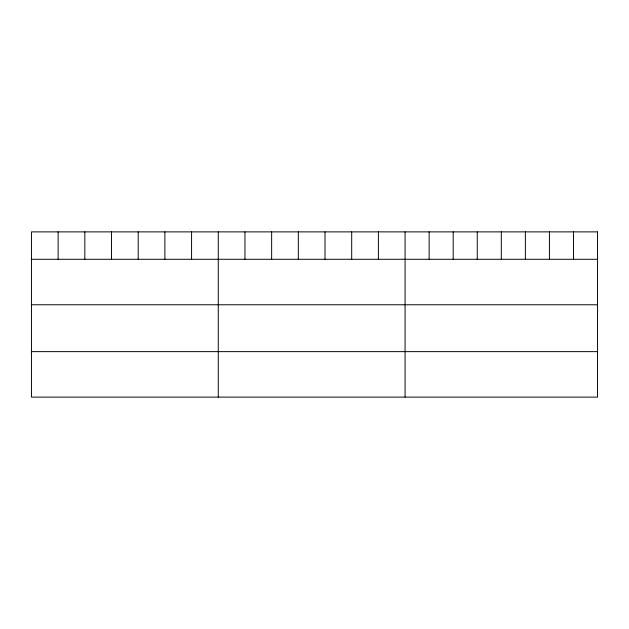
<?xml version="1.0" encoding="UTF-8"?>
<svg xmlns="http://www.w3.org/2000/svg" width="629" height="629" viewBox="0 0 629 629"><rect width="100%" height="100%" fill="white"/><g stroke="black" fill="none" stroke-linecap="round" stroke-linejoin="round"><path stroke-width="0.94" d="M31.45 259.282L597.55 259.282M31.45 304.766L597.55 304.766M31.45 351.635L597.55 351.635M573.491 231.881L573.491 259.282M549.431 231.881L549.431 259.282M525.372 231.881L525.372 259.282M501.313 231.881L501.313 259.282M477.254 231.881L477.254 259.282M453.195 231.881L453.195 259.282M429.135 231.881L429.135 259.282M405.076 231.881L405.076 397.119M378.391 231.881L378.391 259.282M351.697 231.881L351.697 259.282M325.012 231.881L325.012 259.282M298.327 231.881L298.327 259.282M271.642 231.881L271.642 259.282M244.948 231.881L244.948 259.282M218.263 231.881L218.263 397.119M191.578 231.881L191.578 259.282M164.884 231.881L164.884 259.282M138.199 231.881L138.199 259.282M111.514 231.881L111.514 259.282M84.829 231.881L84.829 259.282M58.135 231.881L58.135 259.282M597.55 231.881L31.45 231.881L31.45 397.119L597.55 397.119L597.55 231.881"/></g></svg>
